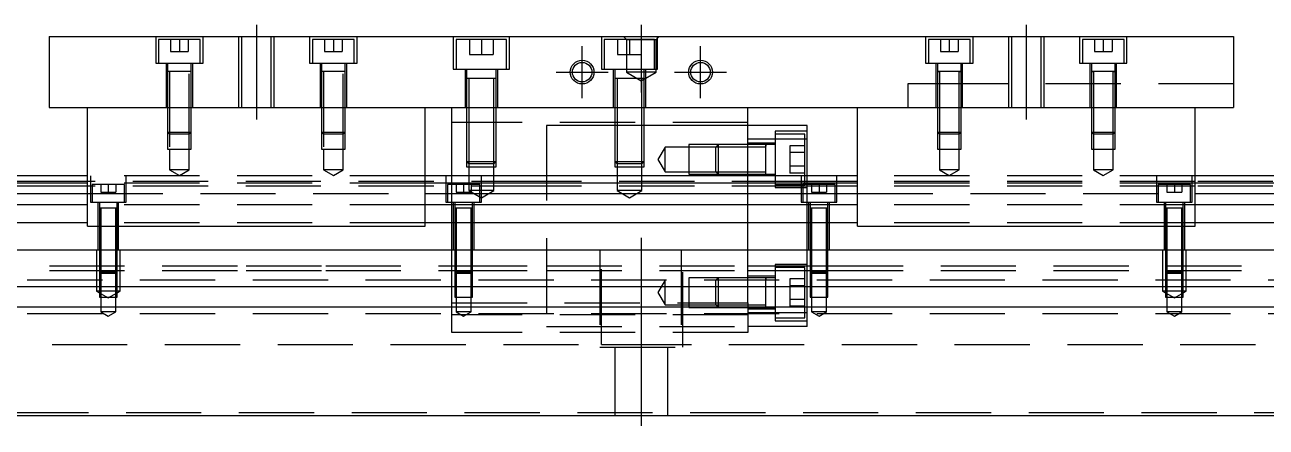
# Model space of a CAD drawing. Extents: x -14 to 789, y -275 to 102.
# Drawn here: x 185.9 to 395.5, y -235.3 to -167.3 of the extents above; entities that cross this region are included whole.
import ezdxf

# ---------------------------------------------------------------- set-up
doc = ezdxf.new("R2010")
doc.units = 0
doc.linetypes.add('CENTER', pattern=[50.8, 31.75, -6.35, 6.35, -6.35])
doc.linetypes.add('DASHED', pattern=[19.05, 12.7, -6.35])
doc.layers.get('0').update_dxf_attribs({"linetype": 'CONTINUOUS'})
doc.layers.add('CENTER', color=1, linetype='CENTER')

msp = doc.modelspace()

# ---------------------------------------------------------------- linework, layer by layer
at = {"color": 7, "linetype": 'CONTINUOUS'}
for p, q in [((190, -169.26), (390, -169.26)), ((190, -169.26), (190, -181.26)), ((390, -169.26), (390, -181.26)), ((261, -176.36), (260.499994, -176.36)), ((261.35, -176.36), (261, -176.36)), ((265, -176.36), (264.65, -176.36)), ((265.500006, -176.36), (265, -176.36)), ((190, -181.26), (390, -181.26)), ((196.5, -201.26), (196.5, -181.26)), ((253.5, -201.26), (253.5, -181.26)), ((258, -192.76), (258, -181.26)), ((308, -192.76), (308, -181.26)), ((326.5, -201.26), (326.5, -181.26)), ((383.5, -201.26), (383.5, -181.26)), ((318, -184.26), (308, -184.26)), ((318, -192.76), (318, -184.26)), ((196.5, -192.76), (0, -192.76)), ((326.5, -192.76), (253.5, -192.76)), ((311, -192.510006), (311, -192.11)), ((580, -192.76), (383.5, -192.76)), ((196.5, -194.012272), (0, -194.012272)), ((326.5, -194.012272), (253.5, -194.012272)), ((580, -194.012272), (383.5, -194.012272)), ((0, -195.78668), (196.5, -195.78668)), ((253.5, -195.78668), (326.5, -195.78668)), ((383.5, -195.78668), (580, -195.78668)), ((196.5, -197.683076), (0, -197.683076)), ((326.5, -197.683076), (253.5, -197.683076)), ((580, -197.683076), (383.5, -197.683076)), ((196.5, -200.737372), (0, -200.737372)), ((326.5, -200.737372), (253.5, -200.737372)), ((580, -200.737372), (383.5, -200.737372)), ((196.5, -201.26), (253.5, -201.26)), ((326.5, -201.26), (383.5, -201.26)), ((0, -205.26), (580, -205.26)), ((580, -211.56), (0, -211.56)), ((580, -214.96), (0, -214.96)), ((311, -214.96), (311, -214.61)), ((311, -215.010006), (311, -214.96)), ((0, -233.26), (580, -233.26))]:
    msp.add_line(p, q, dxfattribs=at)
at = {"color": 3, "linetype": 'DASHED'}
for p, q in [((208, -169.26), (208, -173.76)), ((215.5, -169.76), (208.5, -169.76)), ((208.5, -169.76), (208.5, -173.76)), ((210.5, -169.76), (210.5, -171.76)), ((212, -169.76), (212, -171.76)), ((213.5, -169.76), (213.5, -171.76)), ((215.5, -173.76), (215.5, -169.76)), ((216, -173.76), (216, -169.26)), ((222.000006, -169.26), (222.000006, -181.26)), ((222.5, -169.26), (222.5, -181.26)), ((227.5, -181.26), (227.5, -169.26)), ((227.999994, -181.26), (227.999994, -169.26)), ((234, -169.26), (234, -173.76)), ((241.5, -169.76), (234.5, -169.76)), ((234.5, -169.76), (234.5, -173.76)), ((236.5, -169.76), (236.5, -171.76)), ((238, -169.76), (238, -171.76)), ((239.5, -169.76), (239.5, -171.76)), ((241.5, -173.76), (241.5, -169.76)), ((242, -173.76), (242, -169.26)), ((258.25, -169.26), (258.25, -174.76)), ((259.5, -169.76), (258.75, -169.76)), ((258.75, -169.76), (258.75, -174.76)), ((266.5, -169.76), (259.5, -169.76)), ((261, -169.76), (261, -172.26)), ((263, -169.76), (263, -171.76)), ((265, -169.76), (265, -172.26)), ((267.25, -169.76), (266.5, -169.76)), ((267.25, -174.76), (267.25, -169.76)), ((267.75, -174.76), (267.75, -169.26)), ((283.25, -169.26), (283.25, -174.76)), ((292.25, -169.76), (283.75, -169.76)), ((283.75, -169.76), (283.75, -174.76)), ((286, -169.76), (286, -172.26)), ((287.5, -169.76), (287, -169.26)), ((287.5, -169.76), (287.5, -175.26)), ((287.5, -169.76), (292.5, -169.76)), ((288, -169.76), (288, -172.26)), ((290, -169.76), (290, -172.26)), ((292.25, -174.76), (292.25, -169.76)), ((292.5, -169.76), (293, -169.26)), ((292.5, -175.26), (292.5, -169.76)), ((292.75, -174.76), (292.75, -169.26)), ((338, -169.26), (338, -173.76)), ((345.5, -169.76), (338.5, -169.76)), ((338.5, -169.76), (338.5, -173.76)), ((340.5, -169.76), (340.5, -171.76)), ((342, -169.76), (342, -171.76)), ((343.5, -169.76), (343.5, -171.76)), ((345.5, -173.76), (345.5, -169.76)), ((346, -173.76), (346, -169.26)), ((352.000006, -169.26), (352.000006, -181.26)), ((352.5, -169.26), (352.5, -181.26)), ((357.5, -181.26), (357.5, -169.26)), ((357.999994, -181.26), (357.999994, -169.26)), ((364, -169.26), (364, -173.76)), ((371.5, -169.76), (364.5, -169.76)), ((364.5, -169.76), (364.5, -173.76)), ((366.5, -169.76), (366.5, -171.76)), ((368, -169.76), (368, -171.76)), ((369.5, -169.76), (369.5, -171.76)), ((371.5, -173.76), (371.5, -169.76)), ((372, -173.76), (372, -169.26)), ((210.5, -171.76), (212, -171.76)), ((212, -171.76), (213.5, -171.76)), ((236.5, -171.76), (238, -171.76)), ((238, -171.76), (239.5, -171.76)), ((263, -171.76), (263, -172.26)), ((340.5, -171.76), (342, -171.76)), ((342, -171.76), (343.5, -171.76)), ((366.5, -171.76), (368, -171.76)), ((368, -171.76), (369.5, -171.76)), ((208, -173.76), (216, -173.76)), ((209.75, -173.76), (209.75, -181.26)), ((210, -173.76), (210, -175.16)), ((214, -175.16), (214, -173.76)), ((214.25, -181.26), (214.25, -173.76)), ((234, -173.76), (242, -173.76)), ((235.75, -173.76), (235.75, -181.26)), ((236, -173.76), (236, -175.16)), ((240, -175.16), (240, -173.76)), ((240.25, -181.26), (240.25, -173.76)), ((261, -172.26), (263, -172.26)), ((263, -172.26), (265, -172.26)), ((286, -172.26), (288, -172.26)), ((288, -172.26), (290, -172.26)), ((338, -173.76), (346, -173.76)), ((339.75, -173.76), (339.75, -181.26)), ((340, -173.76), (340, -175.16)), ((344, -175.16), (344, -173.76)), ((344.25, -181.26), (344.25, -173.76)), ((364, -173.76), (372, -173.76)), ((365.75, -173.76), (365.75, -181.26)), ((366, -173.76), (366, -175.16)), ((370, -175.16), (370, -173.76)), ((370.25, -181.26), (370.25, -173.76)), ((214, -175.16), (210, -175.16)), ((210, -175.16), (210, -181.26)), ((210.35, -175.16), (210.35, -188.26)), ((213.65, -188.26), (213.65, -175.16)), ((214, -181.26), (214, -175.16)), ((240, -175.16), (236, -175.16)), ((236, -175.16), (236, -181.26)), ((236.35, -175.16), (236.35, -188.26)), ((239.65, -188.26), (239.65, -175.16)), ((240, -181.26), (240, -175.16)), ((258.25, -174.76), (267.75, -174.76)), ((260.25, -174.76), (260.25, -181.26)), ((260.5, -174.76), (260.5, -176.36)), ((265.5, -176.36), (265.5, -174.76)), ((265.75, -181.26), (265.75, -174.76)), ((283.25, -174.76), (292.75, -174.76)), ((285.25, -174.76), (285.25, -181.26)), ((285.5, -174.76), (285.5, -176.36)), ((292.5, -175.26), (287.5, -175.26)), ((287.5, -175.26), (290, -176.703376)), ((290, -176.703376), (292.5, -175.26)), ((290.5, -176.36), (290.5, -174.76)), ((290.75, -181.26), (290.75, -174.76)), ((340, -175.155), (340, -175.16)), ((340, -175.16), (340.216462, -175.16)), ((340.216708, -175.16), (340, -175.16)), ((340, -175.16), (340, -181.26)), ((340, -175.16), (340, -175.165)), ((343.783332, -175.16), (340.216708, -175.16)), ((340.35, -175.16), (340.35, -181.26)), ((343.65, -181.26), (343.65, -175.16)), ((344, -175.16), (343.783332, -175.16)), ((343.783538, -175.16), (344, -175.16)), ((344, -175.16), (344, -175.155)), ((344, -181.26), (344, -175.16)), ((344, -175.165), (344, -175.16)), ((366, -175.155), (366, -175.16)), ((366, -175.16), (366.216462, -175.16)), ((366.216708, -175.16), (366, -175.16)), ((366, -175.16), (366, -181.26)), ((366, -175.16), (366, -175.165)), ((369.783332, -175.16), (366.216708, -175.16)), ((366.35, -175.16), (366.35, -181.26)), ((369.65, -181.26), (369.65, -175.16)), ((370, -175.16), (369.783332, -175.16)), ((369.783538, -175.16), (370, -175.16)), ((370, -175.16), (370, -175.155)), ((370, -181.26), (370, -175.16)), ((370, -175.165), (370, -175.16)), ((260.5, -176.355), (260.5, -176.36)), ((260.757468, -176.36), (260.5, -176.36)), ((260.5, -176.36), (260.5, -181.26)), ((260.5, -176.36), (260.5, -176.365)), ((260.999654, -176.36), (260.757468, -176.36)), ((260.9, -176.36), (260.9, -181.26)), ((261.349616, -176.36), (260.999654, -176.36)), ((264.650424, -176.36), (261.349616, -176.36)), ((265.000386, -176.36), (264.650424, -176.36)), ((265.242552, -176.36), (265.000386, -176.36)), ((265.1, -181.26), (265.1, -176.36)), ((265.5, -176.36), (265.242552, -176.36)), ((265.5, -176.36), (265.5, -176.355)), ((265.5, -181.26), (265.5, -176.36)), ((265.5, -176.365), (265.5, -176.36)), ((285.5, -176.355), (285.5, -176.36)), ((285.757468, -176.36), (285.5, -176.36)), ((285.5, -176.36), (285.5, -181.26)), ((285.5, -176.36), (285.5, -176.365)), ((290.242552, -176.36), (285.757468, -176.36)), ((285.9, -176.36), (285.9, -181.26)), ((290.1, -181.26), (290.1, -176.36)), ((290.5, -176.36), (290.242552, -176.36)), ((290.5, -176.36), (290.5, -176.355)), ((290.5, -181.26), (290.5, -176.36)), ((290.5, -176.365), (290.5, -176.36)), ((345, -177.26), (335, -177.26)), ((335, -177.26), (335, -181.26)), ((390, -177.26), (345, -177.26)), ((210, -181.26), (210, -185.41)), ((210.000006, -181.26), (210.000006, -185.410006)), ((213.999994, -185.410006), (213.999994, -181.26)), ((214, -185.41), (214, -181.26)), ((236, -181.26), (236, -185.41)), ((236.000006, -181.26), (236.000006, -185.410006)), ((239.999994, -185.410006), (239.999994, -181.26)), ((240, -185.41), (240, -181.26)), ((260.5, -181.26), (260.5, -190.36)), ((260.500006, -181.26), (260.500002, -190.36)), ((260.9, -181.26), (260.9, -190.76)), ((265.1, -190.76), (265.1, -181.26)), ((265.499998, -190.36), (265.499994, -181.26)), ((265.5, -190.36), (265.5, -181.26)), ((285.5, -181.26), (285.5, -190.36)), ((285.500006, -181.26), (285.500002, -190.36)), ((285.9, -181.26), (285.9, -190.76)), ((290.1, -190.76), (290.1, -181.26)), ((290.499998, -190.36), (290.499994, -181.26)), ((290.5, -190.36), (290.5, -181.26)), ((340, -181.26), (340, -185.41)), ((340.000006, -181.26), (340.000002, -185.41)), ((340.35, -181.26), (340.35, -185.76)), ((343.65, -185.76), (343.65, -181.26)), ((343.999998, -185.41), (343.999994, -181.26)), ((344, -185.41), (344, -181.26)), ((366, -181.26), (366, -185.41)), ((366.000006, -181.26), (366.000002, -185.41)), ((366.35, -181.26), (366.35, -185.76)), ((369.65, -185.76), (369.65, -181.26)), ((369.999998, -185.41), (369.999994, -181.26)), ((370, -185.41), (370, -181.26)), ((308, -183.76), (258, -183.76)), ((274, -184.26), (274, -218.26)), ((285.5, -184.26), (274, -184.26)), ((285.9, -184.26), (285.5, -184.26)), ((290.1, -184.26), (285.9, -184.26)), ((290.5, -184.26), (290.1, -184.26)), ((301.5, -184.26), (290.5, -184.26)), ((308, -184.26), (301.5, -184.26)), ((210, -185.41), (214, -185.41)), ((210, -185.41), (210.35, -185.76)), ((210.000006, -185.410006), (210.000006, -188.26)), ((213.65, -185.76), (210.35, -185.76)), ((213.65, -185.76), (214, -185.41)), ((213.999994, -188.26), (213.999994, -185.410006)), ((236, -185.41), (240, -185.41)), ((236, -185.41), (236.35, -185.76)), ((236.000006, -185.410006), (236.000006, -188.26)), ((239.65, -185.76), (236.35, -185.76)), ((239.65, -185.76), (240, -185.41)), ((239.999994, -188.26), (239.999994, -185.410006)), ((312.6, -185.26), (312.6, -194.76)), ((318, -185.26), (312.6, -185.26)), ((315.000006, -185.76), (312.6, -185.76)), ((317.6, -185.76), (315.000006, -185.76)), ((317.6, -194.26), (317.6, -185.76)), ((340, -185.41), (344, -185.41)), ((340, -185.41), (340.35, -185.76)), ((340.000002, -185.41), (340.000006, -188.26)), ((343.65, -185.76), (340.35, -185.76)), ((340.35, -185.76), (340.35, -188.26)), ((343.65, -185.76), (344, -185.41)), ((343.65, -188.26), (343.65, -185.76)), ((343.999994, -188.26), (343.999998, -185.41)), ((366, -185.41), (370, -185.41)), ((366, -185.41), (366.35, -185.76)), ((366.000002, -185.41), (366.000006, -188.26)), ((369.65, -185.76), (366.35, -185.76)), ((366.35, -185.76), (366.35, -188.26)), ((369.65, -185.76), (370, -185.41)), ((369.65, -188.26), (369.65, -185.76)), ((369.999994, -188.26), (369.999998, -185.41)), ((210.000006, -188.26), (213.999994, -188.26)), ((210.35, -188.26), (210.35, -191.76)), ((213.65, -191.76), (213.65, -188.26)), ((236.000006, -188.26), (239.999994, -188.26)), ((236.35, -188.26), (236.35, -191.76)), ((239.65, -191.76), (239.65, -188.26)), ((294, -187.91), (292.787564, -190.01)), ((294, -192.11), (294, -187.91)), ((298, -187.91), (294, -187.91)), ((298, -187.510006), (298, -192.509994)), ((301.5, -187.510006), (298, -187.510006)), ((302.6, -187.91), (298, -187.91)), ((302.999994, -187.510006), (301.5, -187.510006)), ((303, -187.51), (302.6, -187.91)), ((302.6, -192.11), (302.6, -187.91)), ((308, -187.91), (302.6, -187.91)), ((308, -187.510006), (302.999994, -187.510006)), ((303, -187.51), (303, -192.51)), ((308, -187.51), (303, -187.51)), ((315.000006, -186.563062), (308, -186.563062)), ((312.6, -187.26), (308, -187.26)), ((311.005, -187.51), (308, -187.51)), ((311, -187.91), (308, -187.91)), ((312.6, -187.51), (310.995, -187.51)), ((311, -187.51), (311, -187.767448)), ((311, -187.767468), (311, -187.51)), ((311, -187.51), (311, -187.767448)), ((311, -187.767468), (311, -187.51)), ((311, -189.859954), (311, -187.767468)), ((318, -186.563062), (315.000006, -186.563062)), ((315.1, -187.700598), (315.1, -188.8553)), ((317.6, -187.700598), (315.1, -187.700598)), ((340.000006, -188.26), (343.999994, -188.26)), ((340.35, -188.26), (340.35, -191.76)), ((343.65, -191.76), (343.65, -188.26)), ((366.000006, -188.26), (369.999994, -188.26)), ((366.35, -188.26), (366.35, -191.76)), ((369.65, -191.76), (369.65, -188.26)), ((260.5, -190.36), (265.5, -190.36)), ((260.5, -190.36), (260.9, -190.76)), ((260.500002, -190.36), (260.500006, -191.26)), ((265.1, -190.76), (265.5, -190.36)), ((265.499994, -191.26), (265.499998, -190.36)), ((285.5, -190.36), (290.5, -190.36)), ((285.5, -190.36), (285.9, -190.76)), ((285.500002, -190.36), (285.500006, -191.26)), ((290.1, -190.76), (290.5, -190.36)), ((290.499994, -191.26), (290.499998, -190.36)), ((292.787564, -190.01), (294, -192.11)), ((311, -192.252552), (311, -189.859954)), ((315.1, -188.8553), (315.1, -191.1647)), ((317.6, -188.8553), (315.1, -188.8553)), ((253.5, -192.76), (196.5, -192.76)), ((197, -192.76), (197, -197.26)), ((203, -197.26), (203, -192.76)), ((213.65, -191.76), (210.35, -191.76)), ((210.35, -191.76), (212, -192.712628)), ((212, -192.712628), (213.65, -191.76)), ((239.65, -191.76), (236.35, -191.76)), ((236.35, -191.76), (238, -192.712628)), ((238, -192.712628), (239.65, -191.76)), ((257, -192.76), (257, -197.26)), ((258, -197.26), (258, -192.76)), ((260.500006, -191.26), (265.499994, -191.26)), ((265.1, -190.76), (260.9, -190.76)), ((260.9, -190.76), (260.9, -191.26)), ((260.9, -191.26), (260.9, -195.26)), ((263, -197.26), (263, -192.76)), ((265.1, -191.26), (265.1, -190.76)), ((265.1, -195.26), (265.1, -191.26)), ((285.500006, -191.26), (290.499994, -191.26)), ((290.1, -190.76), (285.9, -190.76)), ((285.9, -190.76), (285.9, -191.26)), ((285.9, -191.26), (285.9, -195.26)), ((290.1, -191.26), (290.1, -190.76)), ((290.1, -195.26), (290.1, -191.26)), ((294, -192.11), (298, -192.11)), ((298, -192.11), (302.6, -192.11)), ((298, -192.509994), (303, -192.509994)), ((302.6, -192.11), (303, -192.51)), ((302.6, -192.11), (308, -192.11)), ((303, -192.509994), (308, -192.509994)), ((303, -192.51), (308, -192.509998)), ((308, -192.11), (311, -192.11)), ((308, -192.509998), (311.005, -192.51)), ((308, -201.26), (308, -192.76)), ((310.995, -192.51), (312.6, -192.51)), ((311, -192.51), (311, -192.252552)), ((317.6, -191.1647), (315.1, -191.1647)), ((315.1, -191.1647), (315.1, -192.319402)), ((317.6, -192.319402), (315.1, -192.319402)), ((317, -192.76), (317, -197.26)), ((318, -197.26), (318, -192.76)), ((323, -197.26), (323, -192.76)), ((383.5, -192.76), (326.5, -192.76)), ((343.65, -191.76), (340.35, -191.76)), ((340.35, -191.76), (342, -192.712628)), ((342, -192.712628), (343.65, -191.76)), ((369.65, -191.76), (366.35, -191.76)), ((366.35, -191.76), (368, -192.712628)), ((368, -192.712628), (369.65, -191.76)), ((377, -192.76), (377, -197.26)), ((383, -197.26), (383, -192.76)), ((196.5, -193.76), (40.5, -193.76)), ((196.5, -194.51), (40.5, -194.51)), ((274, -193.76), (196.5, -193.76)), ((253.5, -194.012272), (196.5, -194.012272)), ((274, -194.51), (196.5, -194.51)), ((202.75, -194.26), (197.25, -194.26)), ((197.25, -194.26), (197.25, -197.26)), ((198.75, -194.26), (198.75, -195.56)), ((200, -194.26), (200, -195.56)), ((201.25, -194.26), (201.25, -195.56)), ((202.75, -197.26), (202.75, -194.26)), ((262.75, -194.26), (257.25, -194.26)), ((257.25, -194.26), (257.25, -197.26)), ((258.75, -194.26), (258.75, -195.56)), ((260, -194.26), (260, -195.56)), ((261.25, -194.26), (261.25, -195.56)), ((262.75, -197.26), (262.75, -194.26)), ((318, -193.76), (274, -193.76)), ((318, -194.51), (274, -194.51)), ((312.6, -194.26), (317.6, -194.26)), ((312.6, -194.76), (318, -194.76)), ((322.75, -194.26), (317.25, -194.26)), ((317.25, -194.26), (317.25, -197.26)), ((383.5, -193.76), (318, -193.76)), ((383.5, -194.51), (318, -194.51)), ((318.75, -194.26), (318.75, -195.56)), ((320, -194.26), (320, -195.56)), ((321.25, -194.26), (321.25, -195.56)), ((322.75, -197.26), (322.75, -194.26)), ((383.5, -194.012272), (326.5, -194.012272)), ((382.75, -194.26), (377.25, -194.26)), ((377.25, -194.26), (377.25, -197.26)), ((378.75, -194.26), (378.75, -195.56)), ((380, -194.26), (380, -195.56)), ((381.25, -194.26), (381.25, -195.56)), ((382.75, -197.26), (382.75, -194.26)), ((530, -193.76), (383.5, -193.76)), ((530, -194.51), (383.5, -194.51)), ((196.5, -195.78668), (253.5, -195.78668)), ((198.75, -195.56), (200, -195.56)), ((200, -195.56), (201.25, -195.56)), ((258.75, -195.56), (260, -195.56)), ((260, -195.56), (261.25, -195.56)), ((265.1, -195.26), (260.9, -195.26)), ((260.9, -195.26), (263, -196.472436)), ((263, -196.472436), (265.1, -195.26)), ((290.1, -195.26), (285.9, -195.26)), ((285.9, -195.26), (288, -196.472436)), ((288, -196.472436), (290.1, -195.26)), ((318.75, -195.56), (320, -195.56)), ((320, -195.56), (321.25, -195.56)), ((326.5, -195.78668), (383.5, -195.78668)), ((378.75, -195.56), (380, -195.56)), ((380, -195.56), (381.25, -195.56)), ((253.5, -197.683076), (196.5, -197.683076)), ((197, -197.26), (203, -197.26)), ((198.25, -197.26), (198.25, -205.26)), ((199.998804, -198.26), (198.499994, -198.26)), ((201.500006, -198.26), (198.499994, -198.26)), ((198.5, -197.26), (198.5, -198.26)), ((198.5, -198.255), (198.5, -198.26)), ((198.624678, -198.26), (198.5, -198.26)), ((198.5, -198.26), (198.5, -198.265)), ((198.5, -198.26), (198.5, -205.26)), ((199.998804, -198.26), (198.624678, -198.26)), ((198.75, -198.26), (198.75, -205.26)), ((201.500006, -198.26), (199.998804, -198.26)), ((201.37533, -198.26), (199.998804, -198.26)), ((201.25, -205.26), (201.25, -198.26)), ((201.5, -198.26), (201.37533, -198.26)), ((201.5, -198.26), (201.5, -197.26)), ((201.5, -198.26), (201.5, -198.255)), ((201.5, -198.265), (201.5, -198.26)), ((201.5, -205.26), (201.5, -198.26)), ((201.75, -205.26), (201.75, -197.26)), ((257, -197.26), (263, -197.26)), ((258, -201.26), (258, -197.26)), ((258.25, -197.26), (258.25, -205.26)), ((259.998804, -198.26), (258.499994, -198.26)), ((261.500006, -198.26), (258.499994, -198.26)), ((258.5, -197.26), (258.5, -198.26)), ((258.5, -198.255), (258.5, -198.26)), ((258.624678, -198.26), (258.5, -198.26)), ((258.5, -198.26), (258.5, -198.265)), ((258.5, -198.26), (258.5, -205.26)), ((259.998804, -198.26), (258.624678, -198.26)), ((258.75, -198.26), (258.75, -205.26)), ((261.500006, -198.26), (259.998804, -198.26)), ((261.37533, -198.26), (259.998804, -198.26)), ((261.25, -205.26), (261.25, -198.26)), ((261.5, -198.26), (261.37533, -198.26)), ((261.5, -198.26), (261.5, -197.26)), ((261.5, -198.26), (261.5, -198.255)), ((261.5, -198.265), (261.5, -198.26)), ((261.5, -205.26), (261.5, -198.26)), ((261.75, -205.26), (261.75, -197.26)), ((317, -197.26), (323, -197.26)), ((318, -201.26), (318, -197.26)), ((318.25, -197.26), (318.25, -205.26)), ((319.998804, -198.26), (318.499994, -198.26)), ((321.500006, -198.26), (318.499994, -198.26)), ((318.5, -197.26), (318.5, -198.26)), ((318.5, -198.255), (318.5, -198.26)), ((318.624678, -198.26), (318.5, -198.26)), ((318.5, -198.26), (318.5, -198.265)), ((318.5, -198.26), (318.5, -205.26)), ((319.998804, -198.26), (318.624678, -198.26)), ((318.75, -198.26), (318.75, -205.26)), ((321.500006, -198.26), (319.998804, -198.26)), ((321.37533, -198.26), (319.998804, -198.26)), ((321.25, -205.26), (321.25, -198.26)), ((321.5, -198.26), (321.37533, -198.26)), ((321.5, -198.26), (321.5, -197.26)), ((321.5, -198.26), (321.5, -198.255)), ((321.5, -198.265), (321.5, -198.26)), ((321.5, -205.26), (321.5, -198.26)), ((321.75, -205.26), (321.75, -197.26)), ((383.5, -197.683076), (326.5, -197.683076)), ((377, -197.26), (383, -197.26)), ((378.25, -197.26), (378.25, -205.26)), ((379.998804, -198.26), (378.499994, -198.26)), ((381.500006, -198.26), (378.499994, -198.26)), ((378.5, -197.26), (378.5, -198.26)), ((378.5, -198.255), (378.5, -198.26)), ((378.624678, -198.26), (378.5, -198.26)), ((378.5, -198.26), (378.5, -198.265)), ((378.5, -198.26), (378.5, -205.26)), ((379.998804, -198.26), (378.624678, -198.26)), ((378.75, -198.26), (378.75, -205.26)), ((381.500006, -198.26), (379.998804, -198.26)), ((381.37533, -198.26), (379.998804, -198.26)), ((381.25, -205.26), (381.25, -198.26)), ((381.5, -198.26), (381.37533, -198.26)), ((381.5, -198.26), (381.5, -197.26)), ((381.5, -198.26), (381.5, -198.255)), ((381.5, -198.265), (381.5, -198.26)), ((381.5, -205.26), (381.5, -198.26)), ((381.75, -205.26), (381.75, -197.26)), ((253.5, -200.737372), (196.5, -200.737372)), ((383.5, -200.737372), (326.5, -200.737372)), ((258, -205.26), (258, -201.26)), ((308, -205.26), (308, -201.26)), ((318, -205.26), (318, -201.26)), ((198, -205.26), (198, -212.26)), ((198.5, -205.26), (198.5, -209.01)), ((198.500006, -205.26), (198.500002, -209.01)), ((198.75, -205.26), (198.75, -209.26)), ((201.25, -209.26), (201.25, -205.26)), ((201.499998, -209.01), (201.499994, -205.26)), ((201.5, -209.01), (201.5, -205.26)), ((202, -212.26), (202, -205.26)), ((258, -211.56), (258, -205.26)), ((258.5, -205.26), (258.5, -209.01)), ((258.500006, -205.26), (258.500002, -209.01)), ((258.75, -205.26), (258.75, -209.26)), ((261.25, -209.26), (261.25, -205.26)), ((261.499998, -209.01), (261.499994, -205.26)), ((261.5, -209.01), (261.5, -205.26)), ((283, -205.26), (283, -221.76)), ((283.291796, -221.26), (283.291796, -205.26)), ((296.708204, -205.26), (296.708204, -221.26)), ((297, -221.76), (297, -205.26)), ((308, -211.56), (308, -205.26)), ((318, -211.56), (318, -205.26)), ((318.5, -205.26), (318.5, -209.01)), ((318.500006, -205.26), (318.500002, -209.01)), ((318.75, -205.26), (318.75, -209.26)), ((321.25, -209.26), (321.25, -205.26)), ((321.499998, -209.01), (321.499994, -205.26)), ((321.5, -209.01), (321.5, -205.26)), ((378, -205.26), (378, -212.26)), ((378.5, -205.26), (378.5, -209.01)), ((378.500006, -205.26), (378.500002, -209.01)), ((378.75, -205.26), (378.75, -209.26)), ((381.25, -209.26), (381.25, -205.26)), ((381.499998, -209.01), (381.499994, -205.26)), ((381.5, -209.01), (381.5, -205.26)), ((382, -212.26), (382, -205.26)), ((56.708204, -208.01), (223.291796, -208.01)), ((56.708204, -208.76), (223.291796, -208.76)), ((198.5, -209.01), (201.5, -209.01)), ((198.5, -209.01), (198.75, -209.26)), ((198.500002, -209.01), (198.500006, -211.56)), ((201.25, -209.26), (198.75, -209.26)), ((198.75, -209.26), (198.75, -213.26)), ((201.25, -209.26), (201.5, -209.01)), ((201.25, -213.26), (201.25, -209.26)), ((201.499994, -211.56), (201.499998, -209.01)), ((223.291796, -208.01), (236.708204, -208.01)), ((223.291796, -208.76), (236.708204, -208.76)), ((236.708204, -208.01), (258, -208.01)), ((236.708204, -208.76), (258, -208.76)), ((258, -208.01), (274, -208.01)), ((258, -208.76), (274, -208.76)), ((258.5, -209.01), (261.5, -209.01)), ((258.5, -209.01), (258.75, -209.26)), ((258.500002, -209.01), (258.500006, -211.56)), ((261.25, -209.26), (258.75, -209.26)), ((258.75, -209.26), (258.75, -213.26)), ((261.25, -209.26), (261.5, -209.01)), ((261.25, -213.26), (261.25, -209.26)), ((261.499994, -211.56), (261.499998, -209.01)), ((274, -208.01), (308, -208.01)), ((274, -208.759994), (308, -208.759994)), ((274, -208.76), (308, -208.76)), ((308, -208.01), (318, -208.01)), ((308, -208.759994), (312.6, -208.759994)), ((308, -208.76), (312.6, -208.76)), ((312.6, -207.76), (312.6, -217.26)), ((318, -207.76), (312.6, -207.76)), ((317.6, -208.26), (312.6, -208.26)), ((312.6, -208.759994), (317.6, -208.759994)), ((312.6, -208.76), (317.6, -208.76)), ((317.6, -211.56), (317.6, -208.26)), ((317.6, -208.759994), (318, -208.759994)), ((317.6, -208.76), (318, -208.76)), ((318, -208.01), (318.5, -208.01)), ((318, -208.76), (318.5, -208.76)), ((318.5, -208.01), (318.75, -208.01)), ((318.5, -208.76), (318.75, -208.76)), ((318.5, -209.01), (321.5, -209.01)), ((318.5, -209.01), (318.75, -209.26)), ((318.500002, -209.01), (318.500006, -211.56)), ((318.75, -208.01), (321.25, -208.01)), ((318.75, -208.76), (321.25, -208.76)), ((321.25, -209.26), (318.75, -209.26)), ((318.75, -209.26), (318.75, -213.26)), ((321.25, -208.01), (321.5, -208.01)), ((321.25, -208.76), (321.5, -208.76)), ((321.25, -209.26), (321.5, -209.01)), ((321.25, -213.26), (321.25, -209.26)), ((321.499994, -211.56), (321.499998, -209.01)), ((321.5, -208.01), (523.291796, -208.01)), ((321.5, -208.76), (523.291796, -208.76)), ((378.5, -209.01), (381.5, -209.01)), ((378.5, -209.01), (378.75, -209.26)), ((378.500002, -209.01), (378.500006, -211.56)), ((381.25, -209.26), (378.75, -209.26)), ((378.75, -209.26), (378.75, -213.26)), ((381.25, -209.26), (381.5, -209.01)), ((381.25, -213.26), (381.25, -209.26)), ((381.499994, -211.56), (381.499998, -209.01)), ((580, -210.41), (0, -210.41)), ((198.500006, -211.56), (198.500006, -213.26)), ((201.499994, -213.26), (201.499994, -211.56)), ((258, -214.26), (258, -211.56)), ((258.500006, -211.56), (258.500006, -213.26)), ((261.499994, -213.26), (261.499994, -211.56)), ((294, -210.41), (292.787564, -212.51)), ((294, -214.61), (294, -210.41)), ((298, -210.010006), (298, -215.009994)), ((303, -210.010006), (298, -210.010006)), ((303, -210.01), (302.6, -210.41)), ((302.6, -214.61), (302.6, -210.41)), ((303, -210.01), (303, -215.01)), ((308, -210.01), (303, -210.01)), ((308, -210.010006), (303, -210.010006)), ((312.6, -209.76), (308, -209.76)), ((311.005, -210.01), (308, -210.01)), ((308, -214.26), (308, -211.56)), ((312.6, -210.01), (310.995, -210.01)), ((311, -210.01), (311, -210.267448)), ((311, -210.267468), (311, -210.01)), ((311, -210.01), (311, -210.267448)), ((311, -210.267468), (311, -210.01)), ((311, -211.55994), (311, -210.267468)), ((311, -212.359954), (311, -211.55994)), ((315.1, -210.200598), (315.1, -211.3553)), ((317.6, -210.200598), (315.1, -210.200598)), ((317.6, -211.3553), (315.1, -211.3553)), ((315.1, -211.3553), (315.1, -213.6647)), ((317.6, -214.96), (317.6, -211.56)), ((318, -214.96), (318, -211.56)), ((318.500006, -211.56), (318.500006, -213.26)), ((321.499994, -213.26), (321.499994, -211.56)), ((378.500006, -211.56), (378.500006, -213.26)), ((381.499994, -213.26), (381.499994, -211.56)), ((202, -212.26), (198, -212.26)), ((198, -212.26), (200, -213.4147)), ((198.500006, -213.26), (201.499994, -213.26)), ((198.75, -213.26), (198.75, -215.76)), ((200, -213.4147), (202, -212.26)), ((201.25, -215.76), (201.25, -213.26)), ((258.500006, -213.26), (261.499994, -213.26)), ((258.75, -213.26), (258.75, -215.76)), ((261.25, -215.76), (261.25, -213.26)), ((292.787564, -212.51), (294, -214.61)), ((311, -214.752552), (311, -212.359954)), ((315.1, -213.6647), (315.1, -214.819402)), ((317.6, -213.6647), (315.1, -213.6647)), ((318.500006, -213.26), (321.499994, -213.26)), ((318.75, -213.26), (318.75, -215.76)), ((321.25, -215.76), (321.25, -213.26)), ((382, -212.26), (378, -212.26)), ((378, -212.26), (380, -213.4147)), ((378.500006, -213.26), (381.499994, -213.26)), ((378.75, -213.26), (378.75, -215.76)), ((380, -213.4147), (382, -212.26)), ((381.25, -215.76), (381.25, -213.26)), ((201.25, -215.76), (198.75, -215.76)), ((198.75, -215.76), (200, -216.481688)), ((200, -216.481688), (201.25, -215.76)), ((258, -214.26), (308, -214.26)), ((258, -214.96), (258, -214.26)), ((258, -219.26), (258, -214.96)), ((261.25, -215.76), (258.75, -215.76)), ((258.75, -215.76), (260, -216.481688)), ((260, -216.481688), (261.25, -215.76)), ((294, -214.61), (298, -214.61)), ((298, -214.61), (302.6, -214.61)), ((298, -215.009994), (303, -215.009994)), ((302.6, -214.61), (308, -214.61)), ((302.6, -214.61), (303, -215.01)), ((303, -215.009994), (308, -215.009994)), ((303, -215.01), (308, -215.009998)), ((308, -214.26), (308, -214.96)), ((308, -214.61), (311, -214.61)), ((308, -214.96), (308, -219.26)), ((308, -215.009998), (311.005, -215.01)), ((308, -215.26), (312.6, -215.26)), ((310.995, -215.01), (312.6, -215.01)), ((311, -214.96059), (311, -214.752552)), ((311, -215.01), (311, -214.96059)), ((317.6, -214.819402), (315.1, -214.819402)), ((317.6, -216.76), (317.6, -214.96)), ((318, -215.956938), (318, -214.96)), ((321.25, -215.76), (318.75, -215.76)), ((318.75, -215.76), (320, -216.481688)), ((320, -216.481688), (321.25, -215.76)), ((381.25, -215.76), (378.75, -215.76)), ((378.75, -215.76), (380, -216.481688)), ((380, -216.481688), (381.25, -215.76)), ((580, -216.11), (0, -216.11)), ((308, -216.268332), (258, -216.268332)), ((318, -215.956938), (308, -215.956938)), ((312.6, -216.76), (317.6, -216.76)), ((312.6, -217.26), (318, -217.26)), ((318, -218.26), (318, -215.956938)), ((308, -219.26), (258, -219.26)), ((274, -218.26), (308, -218.26)), ((318, -218.26), (308, -218.26)), ((0, -221.26), (523.291796, -221.26)), ((283, -221.76), (297, -221.76)), ((283.291796, -221.26), (296.708204, -221.26)), ((285.5, -221.76), (285.5, -233.26)), ((294.5, -233.26), (294.5, -221.76)), ((12.499994, -232.76), (580, -232.76))]:
    msp.add_line(p, q, dxfattribs=at)
at = {"color": 3, "linetype": 'CONTINUOUS'}
for centre in [(280, -175.26), (300, -175.26)]:
    msp.add_circle(centre, 2, dxfattribs=at)
at = {"color": 7, "linetype": 'CONTINUOUS'}
for centre in [(280, -175.26), (300, -175.26)]:
    msp.add_circle(centre, 1.65, dxfattribs=at)
at = {"layer": 'CENTER', "color": 1, "linetype": 'CENTER'}
for p, q in [((225, -167.26), (225, -183.26)), ((290, -167.26), (290, -178.703376)), ((355, -167.26), (355, -183.26)), ((280, -179.66), (280, -170.86)), ((300, -179.66), (300, -170.86)), ((275.6, -175.26), (284.4, -175.26)), ((295.6, -175.26), (304.4, -175.26)), ((290, -203.26), (290, -235.26))]:
    msp.add_line(p, q, dxfattribs=at)

doc.saveas('drawing.dxf')
